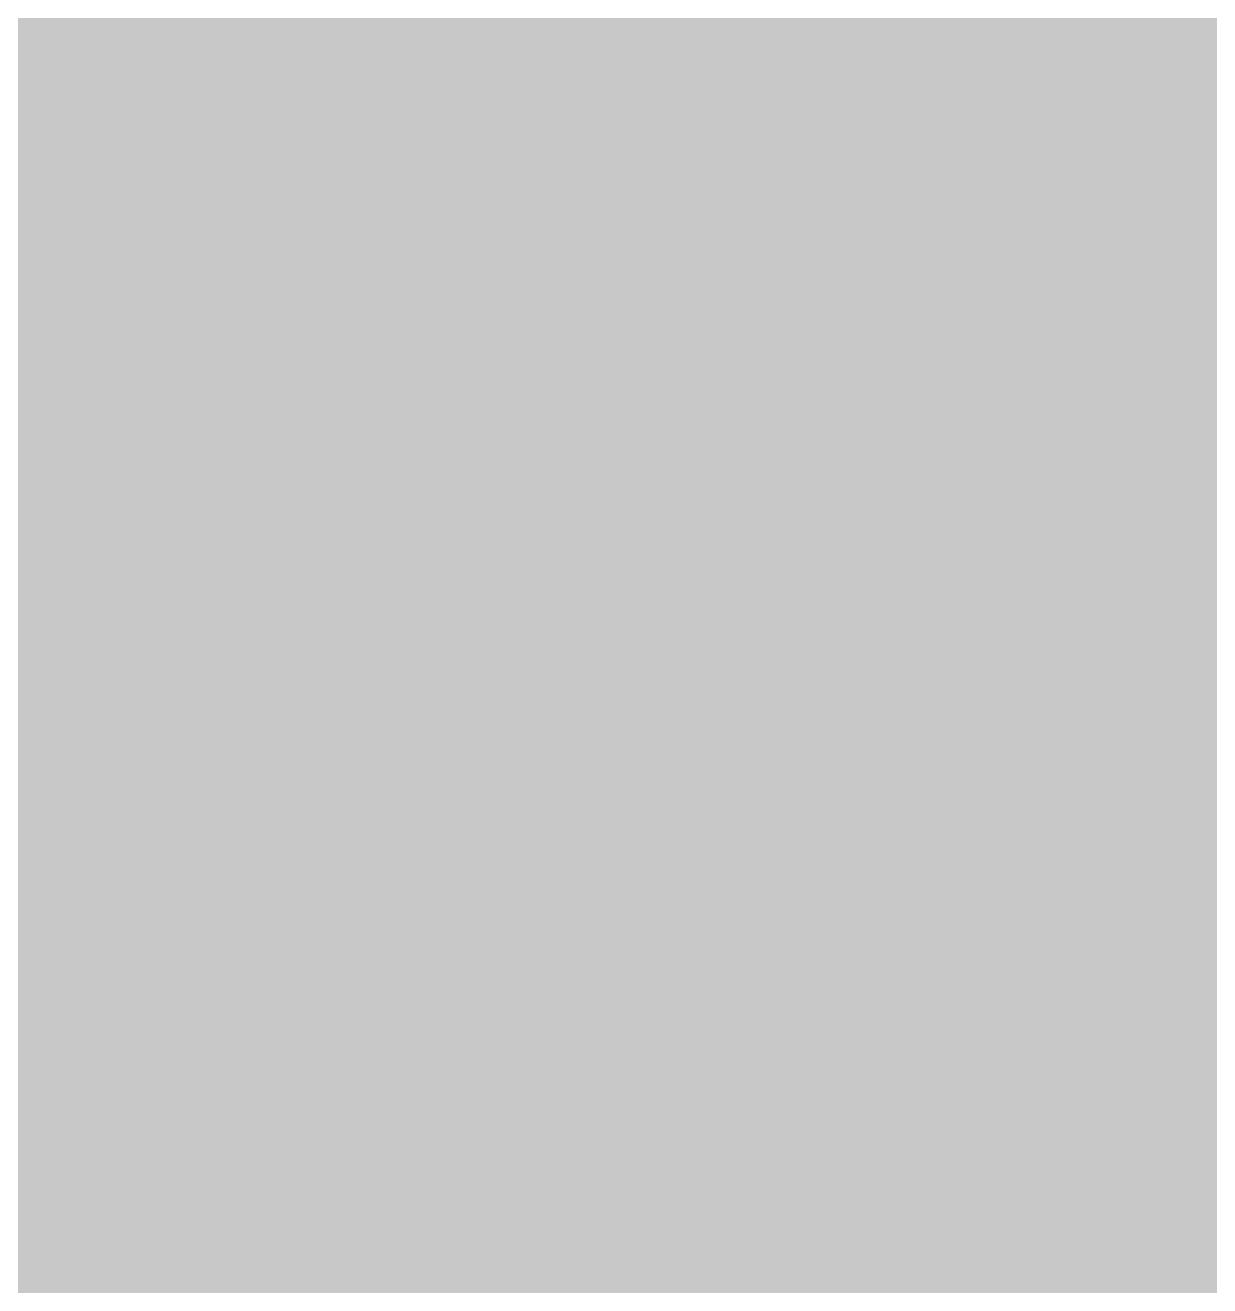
# Model space of a CAD drawing. Header units: millimetres. Extents: x 306 to 836129804, y -168137 to 818603917.
# Drawn here: x 834514011 to 834523425, y 817973443 to 817983465 of the extents above; entities that cross this region are included whole.
import ezdxf

# ---------------------------------------------------------------- set-up
doc = ezdxf.new("R2010")
doc.units = ezdxf.units.MM
doc.header["$LTSCALE"] = 3
doc.linetypes.add('ACAD_ISO03W100', pattern=[30, 12, -18])
doc.layers.add('Eva-New', color=1, linetype='ACAD_ISO03W100', lineweight=18)
doc.layers.add('Hatch (LTC&CB)', color=252, linetype='Continuous', lineweight=35)

msp = doc.modelspace()

# ---------------------------------------------------------------- hatches: boundary and pattern name
at = {"layer": 'Eva-New', "linetype": 'Continuous', "ltscale": 0.01}
h = msp.add_hatch(dxfattribs=at)
h.set_pattern_fill('ANSI31', color=8, scale=350, angle=4)
edge = h.paths.add_edge_path()
edge.add_arc((834611514, 818068145), 14100, 55.19, 154.5596)
edge.add_line((834598781, 818074202), (834595240, 818066761))
edge.add_arc((834589822, 818069339), 6000, 273.9989, 334.5547, ccw=False)
edge.add_line((834590241, 818063354), (834585555, 818063026))
edge.add_arc((834584990, 818071107), 8100, 264.22, 273.9989, ccw=False)
edge.add_line((834584174, 818063048), (834580416, 818063428))
edge.add_arc((834579107, 818050494), 13000, 84.22, 93.9908)
edge.add_line((834578202, 818063463), (834574222, 818063185))
edge.add_arc((834573731, 818070171), 7003, 184.5183, 274.0161, ccw=False)
edge.add_arc((834553791, 818068593), 13000, 4.5275, 25.1652)
edge.add_line((834565557, 818074121), (834563376, 818078764))
edge.add_arc((834569693, 818081779), 7000, 186.262, 205.5162, ccw=False)
edge.add_line((834562735, 818081016), (834561851, 818093823))
edge.add_arc((834568796, 818094577), 6985, 103.7934, 186.1996, ccw=False)
edge.add_line((834567130, 818101361), (834607739, 818104324))
edge.add_arc((834606780, 818117304), 13016, 274.2238, 392.8596)
edge.add_arc((834623587, 818128174), 7000, 183.9989, 212.9539, ccw=False)
edge.add_line((834616604, 818127686), (834614554, 818157541))
edge.add_line((834614554, 818157541), (834608569, 818157123))
edge.add_line((834608569, 818157123), (834610619, 818127267))
edge.add_arc((834623587, 818128174), 13000, 183.9989, 212.8579)
edge.add_arc((834606785, 818117302), 7013, -85.8705, 32.9949, ccw=False)
edge.add_line((834607290, 818110307), (834542916, 818105773))
edge.add_line((834542916, 818105773), (834543332, 818099785))
edge.add_line((834543332, 818099785), (834548340, 818100140))
edge.add_arc((834548850, 818093136), 7023, 1.9179, 94.1619, ccw=False)
edge.add_line((834555868, 818093371), (834556823, 818079615))
edge.add_arc((834565030, 818080334), 8239, 185.0093, 211.2768)
edge.add_line((834557989, 818076056), (834560015, 818071843))
edge.add_arc((834553705, 818068780), 7014, -83.412, 25.8919, ccw=False)
edge.add_line((834554510, 818061813), (834511331, 818058806))
edge.add_arc((834510845, 818065789), 7000, 141.8799, 273.9829, ccw=False)
edge.add_arc((834495100, 818078141), 13011, 321.8893, 363.9966)
edge.add_line((834508080, 818079048), (834507303, 818090245))
edge.add_arc((834514286, 818090733), 7000, 94.2178, 183.9989, ccw=False)
edge.add_line((834513771, 818097714), (834514324, 818097755))
edge.add_line((834514324, 818097755), (834515094, 818097812))
edge.add_arc((834515889, 818090839), 7018, 4.3912, 96.5007, ccw=False)
edge.add_line((834522886, 818091376), (834523318, 818085091))
edge.add_line((834523318, 818085091), (834529307, 818085510))
edge.add_line((834529307, 818085510), (834528871, 818091758))
edge.add_arc((834535854, 818092246), 7000, 93.9989, 183.9989, ccw=False)
edge.add_line((834535365, 818099229), (834540640, 818099597))
edge.add_line((834540640, 818099597), (834540221, 818105616))
edge.add_line((834540221, 818105616), (834513376, 818103739))
edge.add_arc((834514284, 818090770), 13000, 94.0059, 183.9911)
edge.add_line((834501316, 818089866), (834502094, 818078619))
edge.add_arc((834495111, 818078135), 7000, -66.1386, 3.9582, ccw=False)
edge.add_arc((834495111, 818078135), 7000, 273.9987, 293.8614, ccw=False)
edge.add_line((834495599, 818071153), (834484038, 818070344))
edge.add_arc((834484945, 818057376), 13000, 3.9987, 93.9987, ccw=False)
edge.add_line((834497913, 818058283), (834498851, 818044866))
edge.add_arc((834505833, 818045382), 7001, 153.5176, 184.2267, ccw=False)
edge.add_arc((834505832, 818045382), 7000, 93.9908, 153.5167, ccw=False)
edge.add_line((834505345, 818052365), (834578108, 818057442))
edge.add_arc((834579013, 818044473), 13000, 84.22, 93.9908, ccw=False)
edge.add_line((834580322, 818057407), (834583663, 818057069))
edge.add_arc((834584973, 818070003), 13000, 264.22, 273.9989)
edge.add_line((834585879, 818057034), (834609494, 818058685))
edge.add_arc((834609982, 818051702), 7000, -19.3649, 93.9989, ccw=False)
edge.add_arc((834628850, 818045070), 13000, 160.6351, 183.9989)
edge.add_line((834615882, 818044164), (834619634, 817990488))
edge.add_arc((834610656, 817989861), 9000, -86.0119, 3.9989, ccw=False)
edge.add_line((834611282, 817980882), (834602812, 817980292))
edge.add_line((834602812, 817980292), (834603231, 817974307))
edge.add_line((834603231, 817974307), (834611718, 817974898))
edge.add_arc((834612344, 817965920), 9000, 3.8735, 93.9881, ccw=False)
edge.add_line((834621323, 817966528), (834621688, 817961113))
edge.add_line((834621688, 817961113), (834627673, 817961530))
edge.add_line((834627673, 817961530), (834621868, 818044577))
edge.add_arc((834628851, 818045065), 7000, 160.6272, 183.9989, ccw=False)
edge.add_arc((834609981, 818051700), 13002, 340.6272, 454.0111)
edge.add_line((834609071, 818064670), (834607457, 818064557))
edge.add_arc((834607170, 818068551), 4004, 155.6211, 274.0986, ccw=False)
edge.add_line((834603524, 818070204), (834604196, 818071618))
edge.add_arc((834611514, 818068145), 8100, 54.1404, 154.6108, ccw=False)
edge.add_arc((834623874, 818085246), 13000, 234.1404, 234.1632)
edge.add_line((834616263, 818074707), (834619563, 818079722))
at = {"layer": 'Hatch (LTC&CB)', "ltscale": 0.5}
h = msp.add_hatch(color=256, dxfattribs=at)
h.dxf.hatch_style = 1
h.paths.add_polyline_path([(834513554, 817967164), (834513136, 817973148), (834516444, 817973379), (834516863, 817967395)])
edge = h.paths.add_edge_path()
edge.add_line((834574531, 818045982), (834554100, 818044554))
edge.add_line((834554100, 818044554), (834551124, 818044184))
edge.add_line((834551124, 818044184), (834548209, 818043478))
edge.add_line((834548209, 818043478), (834545391, 818042450))
edge.add_line((834545391, 818042450), (834542706, 818041114))
edge.add_line((834542706, 818041114), (834540187, 818039487))
edge.add_line((834540187, 818039487), (834537891, 818037557))
edge.add_line((834537891, 818037557), (834535879, 818035334))
edge.add_line((834535879, 818035334), (834535855, 818035294))
edge.add_line((834535855, 818035294), (834532033, 818042572))
edge.add_line((834532033, 818042572), (834531164, 818043800))
edge.add_line((834531164, 818043800), (834530021, 818044771))
edge.add_line((834530021, 818044771), (834528673, 818045435))
edge.add_line((834528673, 818045435), (834527205, 818045749))
edge.add_line((834527205, 818045749), (834506196, 818045615))
edge.add_arc((834506271, 818044618), 1000, 94.2895, 184.8386)
edge.add_line((834505274, 818044533), (834507175, 818017345))
edge.add_arc((834508006, 818017538), 853, 193.0721, 241.775)
edge.add_line((834507603, 818016786), (834508069, 818016499))
edge.add_line((834508069, 818016499), (834506033, 818013636))
edge.add_arc((834507256, 818012765), 1501, 144.5438, 184.7118)
edge.add_line((834505760, 818012642), (834510575, 817943765))
edge.add_arc((834512461, 817944222), 1941, 193.6193, 275.777)
edge.add_line((834512657, 817942291), (834514135, 817942433))
edge.add_line((834514135, 817942433), (834515640, 817942610))
edge.add_line((834515640, 817942610), (834517125, 817942817))
edge.add_line((834517125, 817942817), (834518606, 817943055))
edge.add_line((834518606, 817943055), (834520082, 817943325))
edge.add_line((834520082, 817943325), (834521551, 817943623))
edge.add_line((834521551, 817943623), (834523003, 817943997))
edge.add_line((834523003, 817943997), (834524435, 817944445))
edge.add_line((834524435, 817944445), (834525841, 817944965))
edge.add_line((834525841, 817944965), (834527220, 817945557))
edge.add_line((834527220, 817945557), (834528566, 817946218))
edge.add_line((834528566, 817946218), (834529949, 817946963))
edge.add_line((834529949, 817946963), (834530025, 817945889))
edge.add_line((834530025, 817945889), (834530524, 817945924))
edge.add_line((834530524, 817945924), (834531068, 817946110))
edge.add_line((834531068, 817946110), (834531038, 817946546))
edge.add_line((834531038, 817946546), (834533865, 817946000))
edge.add_line((834533865, 817946000), (834536130, 817945599))
edge.add_line((834536130, 817945599), (834538400, 817945230))
edge.add_line((834538400, 817945230), (834540675, 817944891))
edge.add_line((834540675, 817944891), (834542954, 817944584))
edge.add_line((834542954, 817944584), (834545238, 817944308))
edge.add_line((834545238, 817944308), (834547579, 817944056))
edge.add_line((834547579, 817944056), (834549775, 817943853))
edge.add_line((834549775, 817943853), (834552167, 817943705))
edge.add_line((834552167, 817943705), (834554408, 817943603))
edge.add_line((834554408, 817943603), (834556707, 817943526))
edge.add_line((834556707, 817943526), (834559063, 817943492))
edge.add_line((834559063, 817943492), (834561265, 817943500))
edge.add_line((834561265, 817943500), (834563663, 817943546))
edge.add_line((834563663, 817943546), (834565905, 817943630))
edge.add_line((834565905, 817943630), (834568202, 817943748))
edge.add_line((834568202, 817943748), (834570497, 817943902))
edge.add_line((834570497, 817943902), (834572789, 817944094))
edge.add_line((834572789, 817944094), (834575077, 817944322))
edge.add_line((834575077, 817944322), (834577359, 817944600))
edge.add_arc((834577188, 817949143), 4546, 272.1486, 348.0755)
edge.add_line((834581636, 817948203), (834581932, 817949989))
edge.add_line((834581932, 817949989), (834582223, 817952168))
edge.add_line((834582223, 817952168), (834582445, 817954354))
edge.add_line((834582445, 817954354), (834582597, 817956554))
edge.add_line((834582597, 817956554), (834582679, 817958759))
edge.add_line((834582679, 817958759), (834582690, 817961001))
edge.add_line((834582690, 817961001), (834582628, 817963240))
edge.add_line((834582628, 817963240), (834582495, 817965476))
edge.add_line((834582495, 817965476), (834582352, 817967521))
edge.add_line((834582352, 817967521), (834582377, 817967501))
edge.add_line((834582377, 817967501), (834583280, 817967592))
edge.add_line((834583280, 817967592), (834582886, 817972682))
edge.add_line((834582886, 817972682), (834582551, 817977040))
edge.add_line((834582551, 817977040), (834582281, 817980553))
edge.add_line((834582281, 817980553), (834582016, 817983880))
edge.add_line((834582016, 817983880), (834581737, 817986867))
edge.add_line((834581737, 817986867), (834581398, 817990004))
edge.add_line((834581398, 817990004), (834578831, 818011298))
edge.add_line((834578831, 818011298), (834578649, 818012964))
edge.add_line((834578649, 818012964), (834576772, 818039832))
edge.add_line((834576772, 818039832), (834576280, 818039798))
edge.add_line((834576280, 818039798), (834575932, 818044771))
edge.add_arc((834574630, 818044680), 1305, 3.9947, 94.3359)

doc.saveas('drawing.dxf')
